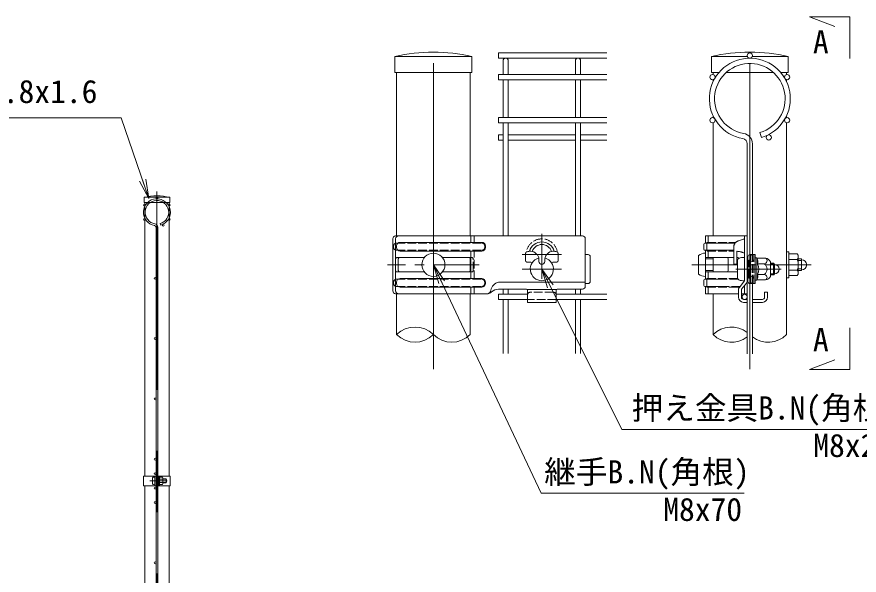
# Model space of a CAD drawing. Units: millimetres, scale not verified. Extents: x -4200 to 4200, y -2970 to 2970.
# Drawn here: x -594 to 1153, y 513 to 1671 of the extents above; entities that cross this region are included whole.
import ezdxf
from ezdxf.enums import TextEntityAlignment as Align

# ---------------------------------------------------------------- set-up
doc = ezdxf.new("R2010")
doc.units = ezdxf.units.MM
doc.header["$LTSCALE"] = 20
doc.linetypes.add('DASHED', pattern=[7.5, 6, -1.5])
doc.linetypes.add('USER1', pattern=[50.8, 31.75, -6.35, 6.35, -6.35])
for name, color, linetype, lineweight in [('0-3_D-STR1', 1, 'Continuous', 18), ('0-4_D-BMK', 2, 'USER1', 13), ('0-5_D-STR2', 7, 'Continuous', 9), ('0-6_D-STR-DIM', 7, 'Continuous', 9), ('0-7_0', 7, 'Continuous', 9), ('0-9_D-STR3', 3, 'Continuous', 13), ('0-A_D-STR-TXT', 7, 'Continuous', 9)]:
    doc.layers.add(name, color=color, linetype=linetype, lineweight=lineweight)
doc.styles.add('ＭＳ ゴシック', font='')
doc.styles.get('ＭＳ ゴシック').set_extended_font_data('MS Gothic')

# ---------------------------------------------------------------- blocks, each defined once
blk = doc.blocks.new('U30')
at = {"layer": '0-4_D-BMK'}
for p, q in [((0, 493.7), (0, -493.7)), ((1500, -195.8), (1500, 426)), ((1770.5, 140), (1229.5, 140)), ((632.7, 0), (-632.7, 0)), ((1770.5, -60), (1229.5, -60))]:
    blk.add_line(p, q, dxfattribs=at)
at = {"layer": '0-9_D-STR3'}
for p, q in [((-561.1, -360), (-561.1, 360)), ((2060, 400), (-522.4, 400)), ((-522.4, -360), (-522.4, 360)), ((517.5, 400), (517.5, 310)), ((2100, 360), (2100, -297.3)), ((-510.5, 260), (-510.5, 240)), ((-460.5, 310), (670.1, 310)), ((720, 260), (720, 240)), ((-460.5, 190), (670.1, 190)), ((517.5, -190), (517.5, 190)), ((1274, 58), (1274, 160)), ((1726, 58), (1726, 160)), ((2100, 140), (2139, 140)), ((-485.6, -80), (-485.6, 80)), ((-124.9, 100), (-465.6, 100)), ((490.1, 100), (124.9, 100)), ((510.1, -80), (510.1, 80)), ((1294, 38), (1330, 38)), ((1460, 46), (1460, 55.4)), ((1540, 46), (1540, 55.4)), ((1706, 38), (1670, 38)), ((2169, 110), (2169, -230)), ((-124.9, -100), (-465.6, -100)), ((490.1, -100), (124.9, -100)), ((-460.5, -190), (670.1, -190)), ((-510.5, -260), (-510.5, -240)), ((-460.5, -310), (670.1, -310)), ((517.5, -400), (517.5, -310)), ((720, -260), (720, -240)), ((900, -239.3), (2100, -239.3)), ((1290, -337.3), (900, -337.3)), ((1700, -340), (1300, -340)), ((1300, -416.4), (1300, -347.3)), ((1700, -416.4), (1700, -347.3)), ((1710, -337.3), (2060, -337.3)), ((2139, -260), (2100, -260)), ((752.3, -400), (-522.4, -400)), ((1300, -416.4), (1300, -520)), ((1700, -520), (1700, -416.4)), ((1700, -520), (1300, -520))]:
    blk.add_line(p, q, dxfattribs=at)
at = {"layer": '0-9_D-STR3', "linetype": 'DASHED'}
for p, q in [((563.5, 400), (563.5, 300)), ((-549.5, 240), (-549.5, 260)), ((-509.5, 300), (670.1, 300)), ((710, 260), (710, 240)), ((-509.5, 200), (670.1, 200)), ((563.5, -200), (563.5, 200)), ((-521.8, -80), (-521.8, 80)), ((-465.6, 100), (-501.8, 100)), ((529.5, 100), (517.5, 100)), ((549.5, -80), (549.5, 80)), ((-465.6, -100), (-501.8, -100)), ((529.5, -100), (517.5, -100)), ((-509.5, -200), (670.1, -200)), ((-549.5, -240), (-549.5, -260)), ((-509.5, -300), (670.1, -300)), ((563.5, -400), (563.5, -300)), ((710, -260), (710, -240)), ((1660, -380), (1340, -380)), ((1700, -480), (1300, -480))]:
    blk.add_line(p, q, dxfattribs=at)
at = {"layer": '0-9_D-STR3'}
for points in [[(517.5, 100), (490.1, 100), (487.8, 100)], [(517.5, -100), (490.1, -100), (487.8, -100)]]:
    blk.add_lwpolyline(points, dxfattribs=at)
blk.add_circle((0, 0), 160, dxfattribs=at)
for centre, radius, start, end in [((-521.1, 360), 40, 91.79677, 180), ((-482.4, 360), 40, 90, 180), ((2060, 360), 40, 0, 90), ((-460.5, 260), 50, 90, 180), ((-460.5, 240), 50, 180, 270), ((670, 260), 50, 0, 89.86152), ((670, 240), 50, 270.07078, 0), ((1500, 140), 176, 90, 164.83919), ((1500, 140), 140, 90, 161.88318), ((1500, 140), 176, 15.16081, 90), ((1500, 140), 140, 18.11682, 90), ((1264.9, 177.8), 20, 297.00649, 344.38101), ((1340.5, 66.5), 120, 94.96654, 117.99904), ((1340.5, 66.5), 120, 77.27818, 94.96654), ((1340.5, 66.5), 120, 354.69271, 77.27818), ((1659.5, 66.5), 120, 102.72182, 185.30729), ((1659.5, 66.5), 120, 85.03346, 102.72182), ((1659.5, 66.5), 120, 62.00096, 85.03346), ((1735.1, 177.8), 20, 195.61899, 242.99351), ((2139, 110), 30, 0, 90), ((-465.6, 80), 20, 90, 180), ((490.1, 80), 20, 0, 90), ((1294, 58), 20, 180, 270), ((1330, -32), 70, 58.7873, 90), ((1500, -60), 160, 105.48902, 74.51098), ((1500, 46), 40, 180, 270), ((1500, 46), 40, 270, 0), ((1670, -32), 70, 90, 121.2127), ((1706, 58), 20, 270, 0), ((-465.6, -80), 20, 180, 270), ((490.1, -80), 20, 270, 0), ((-460.5, -240), 50, 90, 180), ((670, -240), 50, 0, 89.92922), ((2139, -230), 30, 270, 0), ((-460.5, -260), 50, 180, 270), ((670, -260), 50, 270.13848, 0), ((934.3, -375), 140, 104.17855, 170.48977), ((900.1, -477.3), 140, 90.04538, 132.80129), ((1290, -347.3), 10, 0, 90), ((1710, -347.3), 10, 90, 180), ((2060, -297.3), 40, 270, 0), ((-521.1, -360), 40, 180, 268.20323), ((-482.4, -360), 40, 180, 270), ((737, -342), 60, 284.72219, 350.48981), ((737, -301.2), 100, 278.77064, 312.80129)]:
    blk.add_arc(centre, radius, start, end, dxfattribs=at)
at = {"layer": '0-9_D-STR3', "linetype": 'DASHED'}
for centre, radius, start, end in [((1500, 140), 218.2, 90, 171.45333), ((1500, 140), 218.2, 8.54667, 90), ((-509.5, 260), 40, 90, 180), ((-509.5, 240), 40, 180, 270), ((670, 260), 40, 0, 89.84517), ((670, 240), 40, 270.07913, 0), ((-501.8, 80), 20, 90, 180), ((529.5, 80), 20, 0, 90), ((-501.8, -80), 20, 180, 270), ((529.5, -80), 20, 270, 0), ((-509.5, -240), 40, 90, 180), ((670, -240), 40, 0, 89.92087), ((-509.5, -260), 40, 180, 270), ((670, -260), 40, 270.15483, 0), ((1340, -420), 40, 90, 180), ((1660, -420), 40, 0, 90)]:
    blk.add_arc(centre, radius, start, end, dxfattribs=at)
blk = doc.blocks.new('U33')
at = {"layer": '0-4_D-BMK'}
for p, q in [((1461.1, 0), (-233.1, 0)), ((1045.4, -60), (419.6, -60)), ((936, -60), (632.6, -60))]:
    blk.add_line(p, q, dxfattribs=at)
at = {"layer": '0-9_D-STR3'}
for p, q in [((0, 400), (0, 300)), ((578, 400), (0, 400)), ((538, 400), (538, -222.5)), ((578, 400), (578, -400)), ((-20, 214), (-20, 286)), ((-6, 300), (298.1, 300)), ((392, 244.2), (392, 6)), ((418, 310), (420.6, 310)), ((-96, 130), (-96, -130)), ((-6, 200), (298.1, 200)), ((0, 200), (0, 100)), ((0, 160), (0, -160)), ((618, 140), (690, 140)), ((690, -260), (690, 140)), ((1122, 180), (1122, -180)), ((1154, 180), (1122, 180)), ((1154, 150), (1154, -150)), ((1154, 150), (1270, 150)), ((294.7, 100), (0, 100)), ((106, 80.6), (0, 80.6)), ((314.7, -80), (314.7, 80)), ((418, 6), (432, 6)), ((441.2, 100), (432, 100)), ((432, 100), (432, 6)), ((448.1, 100), (441.2, 100)), ((442, -181.7), (442, 61.7)), ((518, 100), (538, 100)), ((538, -220), (538, 100)), ((588, -230), (588, 110)), ((622.2, -230), (622.2, 110)), ((690, 95), (706, 95)), ((712, 90), (711.8, 90.6)), ((712, 90), (712, 89)), ((712, 90), (814.7, 90)), ((812, 14.7), (717.9, 14.7)), ((814.7, 90), (832, 90)), ((898, 40), (898, -160)), ((898, 20), (942.4, 20)), ((898, 7.5), (952.2, 7.5)), ((942, -140), (942, 20)), ((953, 5), (953, -125)), ((1154, 75), (1270, 75)), ((1284, 115.6), (1284, -115.3)), ((1284, 80), (1330, 80)), ((1284, 58.4), (1330, 58.4)), ((1330, 80), (1330, -80)), ((106, -79.4), (0, -79.4)), ((294.7, -100), (0, -100)), ((0, -200), (0, -100)), ((442, -100), (418, -100)), ((1154, -75), (1270, -75)), ((1284, -58.4), (1330, -58.4)), ((1284, -80), (1330, -80)), ((-20, -214), (-20, -286)), ((-6, -200), (298.1, -200)), ((418, -190), (443.8, -190)), ((518, -220), (538, -220)), ((690, -215), (706, -215)), ((712, -210), (711.8, -210.6)), ((712, -210), (712, -209)), ((712, -210), (814.7, -210)), ((812, -134.7), (718, -134.7)), ((814.7, -210), (832, -210)), ((898, -127.5), (952.2, -127.5)), ((898, -140), (942.4, -140)), ((1154, -150), (1270, -150)), ((-6, -300), (298.1, -300)), ((0, -400), (0, -300)), ((418, -310), (470.8, -310)), ((538, -290), (538, -400)), ((618, -260), (690, -260)), ((458, -400), (0, -400)), ((458, -450), (458, -400)), ((578, -400), (498, -400)), ((498, -400), (498, -450)), ((818, -380), (858, -380)), ((818, -450), (818, -380)), ((858, -450), (858, -380)), ((528, -480), (578, -480)), ((528, -520), (578, -520)), ((650, -480), (788, -480)), ((650, -520), (788, -520))]:
    blk.add_line(p, q, dxfattribs=at)
at = {"layer": '0-9_D-STR3', "linetype": 'DASHED'}
for p, q in [((40, 310), (40, 400)), ((453.1, 329.4), (531.2, 355.9)), ((20, 305), (20, 300)), ((20, 300), (20, 200)), ((411.4, 300), (295.1, 300)), ((20, 195), (20, 200)), ((25, 190), (392, 190)), ((40, 100), (40, 190)), ((392, 200), (295.1, 200)), ((432, 186), (432, 100)), ((628, -260), (628, 140)), ((650, -260), (650, 140)), ((668, -260), (668, 140)), ((392, 100), (294.7, 100)), ((392, 6), (418, 6)), ((598, 63.2), (620.7, 69.5)), ((598, -183.2), (598, 63.2)), ((598, 30), (644.5, 42.9)), ((40, -100), (40, -190)), ((418, -100), (294.7, -100)), ((20, -195), (20, -200)), ((20, -300), (20, -200)), ((452.6, -200), (295.1, -200)), ((535.8, -228.7), (469, -312.3)), ((598, -150), (644.5, -162.9)), ((598, -183.2), (620.7, -189.5)), ((20, -305), (20, -300)), ((40, -310), (40, -400)), ((478.8, -300), (295.1, -300)), ((458, -400), (458, -343.5)), ((498, -343.5), (498, -400)), ((567, -253.7), (500.2, -337.3))]:
    blk.add_line(p, q, dxfattribs=at)
for points in [[(25, 310), (407.7, 310), (418, 310)], [(25, -190), (407.7, -190), (418, -190)], [(25, -310), (407.7, -310), (418, -310)]]:
    blk.add_lwpolyline(points, dxfattribs=at)
at = {"layer": '0-9_D-STR3'}
for points in [[(1154, 180), (1154, -180), (1122, -180)], [(712, -209), (712, -134.7), (712, 90)]]:
    blk.add_lwpolyline(points, dxfattribs=at)
at = {"layer": '0-9_D-STR3', "linetype": 'DASHED'}
for centre, radius, start, end in [((528, 365.4), 10, 288.75865, 0), ((25, 305), 5, 90, 180), ((482, 244.2), 90, 108.75865, 180), ((25, 195), 5, 180, 270), ((429.3, -54), 240, 63.05987, 89.34724), ((618, 79.1), 10, 285.49116, 0), ((636, 73.7), 32, 285.49116, 0), ((25, -195), 5, 90, 180), ((618, -199.1), 10, 0, 74.50884), ((636, -193.7), 32, 0, 74.50884), ((25, -305), 5, 180, 270), ((508, -343.5), 50, 141.34019, 180)]:
    blk.add_arc(centre, radius, start, end, dxfattribs=at)
at = {"layer": '0-9_D-STR3'}
for centre, radius, start, end in [((-6, 286), 14, 90, 180), ((-1.7, -3.1), 163.1, 89.39572, 125.31233), ((-6, 214), 14, 180, 270), ((618, 110), 30, 90, 180), ((652.2, 110), 30, 90, 180), ((1227.1, 112.5), 57, 318.83491, 41.16509), ((294.7, 80), 20, 0, 90), ((441.1, 80), 20, 89.84173, 90), ((441.1, 80), 20, 16.10748, 89.84173), ((462, 61.7), 20, 132.00062, 180), ((448.1, 80), 20, 26.45653, 89.84174), ((510.4, 8), 92.3, 85.28232, 132.00062), ((706, 89), 6, 15, 90), ((644.7, 46.8), 80, 336.43051, 32.6931), ((576.4, -60.1), 160, 332.21994, 27.84722), ((811.8, 55.1), 40.4, 270.25178, 60.03679), ((761.7, -60), 90, 303.95198, 56.04802), ((823.3, 10), 80.5, 21.89022, 83.83229), ((942.4, 12), 8, 19.07193, 90), ((742, -57.3), 220, 16.44261, 19.07194), ((953, -60), 65, 270, 90), ((1076.1, 0), 207.9, 338.85295, 21.14705), ((1330, 0), 70, 270, 90), ((294.7, -80), 20, 270, 0), ((441.1, -80), 20, 270, 270.15827), ((441.1, -80), 20, 270.15827, 272.5668), ((1227.1, -112.5), 57, 318.86505, 41.13495), ((-1.7, 3.1), 163.1, 234.68767, 270.60428), ((-6, -214), 14, 90, 180), ((462, -181.7), 20, 180, 227.99938), ((510.4, -128), 92.3, 227.99938, 274.71768), ((528, -222.5), 10, 321.34019, 0), ((528, -222.5), 50, 321.34019, 0), ((618, -230), 30, 180, 270), ((652.2, -230), 30, 180, 270), ((706, -209), 6, 270, 345), ((644.7, -166.7), 80, 327.23796, 23.61911), ((811.7, -175.1), 40.4, 300.11903, 89.61333), ((823.3, -130), 80.5, 276.16771, 338.10978), ((942.4, -132), 8, 270, 340.92807), ((742, -62.7), 220, 340.92806, 343.55739), ((-6, -286), 14, 180, 270), ((508, -343.5), 10, 141.34019, 180), ((528, -450), 70, 180, 270), ((528, -450), 30, 180, 270), ((788, -450), 30, 270, 0), ((788, -450), 70, 270, 0)]:
    blk.add_arc(centre, radius, start, end, dxfattribs=at)
blk = doc.blocks.new('_Open')
at = {"layer": '0-7_0'}
blk.add_line((-20, 3.33), (0, 0), dxfattribs=at)
blk.add_lwpolyline([(-20, -3.33), (0, 0), (-20, 0)], dxfattribs=at)

msp = doc.modelspace()

# ---------------------------------------------------------------- linework, layer by layer
at = {"layer": '0-3_D-STR1'}
for p, q in [((349.81, 1589.13), (190.21, 1589.13)), ((190.21, 1589.13), (190.21, 1556.13)), ((349.81, 1556.13), (349.81, 1589.13)), ((921.34, 1589.13), (846.63, 1589.13)), ((846.63, 1589.13), (846.63, 1556.13)), ((1006.23, 1589.13), (931.52, 1589.13)), ((1006.23, 1556.13), (1006.23, 1589.13)), ((349.81, 1556.13), (190.21, 1556.13)), ((193.81, 1556.13), (193.81, 1217.13)), ((346.21, 1217.13), (346.21, 1556.13)), ((862.6, 1556.13), (846.63, 1556.13)), ((850.23, 1556.13), (850.23, 1551.49)), ((975.19, 1556.13), (877.68, 1556.13)), ((1006.23, 1556.13), (990.27, 1556.13)), ((1002.63, 1551.49), (1002.63, 1556.13)), ((850.23, 1540.97), (850.23, 1536.88)), ((1002.63, 1536.88), (1002.63, 1540.97)), ((850.23, 1466.18), (850.23, 1462.09)), ((850.23, 1451.57), (850.23, 1217.13)), ((1002.63, 1462.09), (1002.63, 1466.18)), ((1002.63, 1012.23), (1002.63, 1451.57)), ((-276.87, 1296.98), (-330.07, 1296.98)), ((-330.07, 1296.98), (-330.07, 1285.98)), ((-276.87, 1285.98), (-276.87, 1296.98)), ((-276.87, 1285.98), (-330.07, 1285.98)), ((-328.87, 1285.98), (-328.87, 718.98)), ((-278.07, 718.98), (-278.07, 1285.98)), ((850.23, 1172.13), (850.23, 1142.13)), ((193.81, 1097.13), (193.81, 1012.23)), ((346.21, 1012.23), (346.21, 1097.13)), ((850.23, 1097.13), (850.23, 1012.23)), ((-328.87, 698.98), (-328.87, -106.02)), ((-278.07, -106.02), (-278.07, 698.98))]:
    msp.add_line(p, q, dxfattribs=at)
for centre, radius in [((270.01, 1239.85), 358.28), ((926.43, 1239.85), 358.28), ((-303.47, 1180.55), 119.43)]:
    msp.add_arc(centre, radius, 77.13052, 102.86948, dxfattribs=at)
at = {"layer": '0-4_D-BMK'}
for p, q in [((270.01, 940.54), (270.01, 1625.13)), ((926.43, 940.54), (926.43, 1625.13)), ((-303.47, -118.02), (-303.47, 1308.98)), ((-317.89, 708.98), (-282.15, 708.98))]:
    msp.add_line(p, q, dxfattribs=at)
at = {"layer": '0-5_D-STR2'}
for p, q in [((630.01, 1596.32), (405.01, 1596.32)), ((405.01, 1585.52), (405.01, 1596.32)), ((630.01, 1585.52), (405.01, 1585.52)), ((414.61, 1551.62), (414.61, 1580.12)), ((425.41, 1551.62), (425.41, 1580.12)), ((564.61, 1551.62), (564.61, 1580.12)), ((575.41, 1551.62), (575.41, 1580.12)), ((630.01, 1551.62), (405.01, 1551.62)), ((405.01, 1540.82), (405.01, 1551.62)), ((630.01, 1540.82), (405.01, 1540.82)), ((414.61, 1462.22), (414.61, 1540.82)), ((425.41, 1462.22), (425.41, 1540.82)), ((564.61, 1462.22), (564.61, 1540.82)), ((575.41, 1462.22), (575.41, 1540.82)), ((630.01, 1462.22), (405.01, 1462.22)), ((405.01, 1451.42), (405.01, 1462.22)), ((630.01, 1451.42), (405.01, 1451.42)), ((414.61, 1217.13), (414.61, 1451.42)), ((425.41, 1217.13), (425.41, 1451.42)), ((564.61, 1217.13), (564.61, 1451.42)), ((575.41, 1217.13), (575.41, 1451.42)), ((414.61, 1426.65), (405.01, 1426.65)), ((405.01, 1415.85), (405.01, 1426.65)), ((414.61, 1415.85), (405.01, 1415.85)), ((564.61, 1426.65), (425.41, 1426.65)), ((564.61, 1415.85), (425.41, 1415.85)), ((630.01, 1426.65), (575.41, 1426.65)), ((630.01, 1415.85), (575.41, 1415.85)), ((947.35, 1431.37), (950.44, 1421.02)), ((921.03, 972.62), (921.03, 1408.11)), ((931.83, 1178.13), (931.83, 1408.11)), ((-296.5, 1242.6), (-295.47, 1239.15)), ((-305.27, 708.98), (-305.27, 1234.84)), ((-301.67, 708.98), (-301.67, 1234.84)), ((414.61, 1095.93), (414.61, 1106.54)), ((425.41, 1095.93), (425.41, 1106.54)), ((564.61, 1095.93), (564.61, 1106.54)), ((575.41, 1095.93), (575.41, 1106.54)), ((931.83, 972.62), (931.83, 1118.13)), ((414.61, 972.84), (414.61, 1085.13)), ((425.41, 972.84), (425.41, 1085.13)), ((564.61, 972.84), (564.61, 1085.13)), ((575.41, 972.84), (575.41, 1085.13)), ((-305.27, 708.98), (-305.27, 183.11)), ((-301.67, 708.98), (-301.67, 183.11))]:
    msp.add_line(p, q, dxfattribs=at)
for centre, radius in [((926.43, 1590.92), 5.4), ((849.01, 1546.22), 5.4), ((1003.86, 1546.22), 5.4), ((849.01, 1456.82), 5.4), ((1003.86, 1456.82), 5.4), ((965.79, 1421.25), 5.4), ((-303.47, 1295.78), 1.8), ((-329.28, 1280.88), 1.8), ((-277.66, 1280.88), 1.8), ((-329.28, 1251.08), 1.8), ((-290.35, 1239.22), 1.8), ((-277.66, 1251.08), 1.8), ((-307.07, 1128.98), 1.8), ((915.63, 1090.53), 5.4), ((-307.07, 1003.98), 1.8), ((-307.07, 878.98), 1.8), ((-307.07, 753.98), 1.8), ((-307.07, 723.98), 1.8), ((-307.07, 693.98), 1.8), ((-307.07, 663.98), 1.8), ((-307.07, 538.98), 1.8)]:
    msp.add_circle(centre, radius, dxfattribs=at)
for centre, radius, start, end in [((420.01, 1580.12), 5.4, 0, 180), ((570.01, 1580.12), 5.4, 0, 180), ((926.43, 1501.52), 84, 286.60421, 260.16066), ((926.43, 1501.52), 73.2, 286.60421, 260.16066), ((910.23, 1408.11), 10.8, 0, 80.16066), ((910.23, 1408.11), 21.6, 0, 80.16066), ((-303.47, 1265.98), 28, 286.60421, 260.16066), ((-303.47, 1265.98), 24.4, 286.60421, 260.16066), ((-308.87, 1234.84), 7.2, 0, 80.16066), ((-308.87, 1234.84), 3.6, 0, 80.16066)]:
    msp.add_arc(centre, radius, start, end, dxfattribs=at)
at = {"layer": '0-6_D-STR-DIM'}
for p, q in [((405.01, 1095.93), (405.01, 1085.13)), ((465.01, 1095.93), (405.01, 1095.93)), ((465.01, 1085.13), (405.01, 1085.13)), ((630.01, 1095.93), (525.01, 1095.93)), ((630.01, 1085.13), (525.01, 1085.13))]:
    msp.add_line(p, q, dxfattribs=at)
for centre, start, end in [((231.91, 973.89), 45.18146, 134.81854), ((888.33, 973.89), 52.7739, 134.81854), ((231.91, 1050.57), 225.18146, 314.81854), ((308.11, 1050.57), 225.18146, 314.81854), ((888.33, 1050.57), 225.18146, 307.2261), ((964.53, 1050.57), 232.7739, 314.81854)]:
    msp.add_arc(centre, 54.05, start, end, dxfattribs=at)
at = {"layer": '0-9_D-STR3'}
for p, q in [((-331.17, 718.98), (-305.27, 718.98)), ((-331.17, 718.98), (-331.17, 698.98)), ((-307.57, 698.98), (-307.57, 718.98)), ((-307.57, 716.98), (-307.57, 700.98)), ((-305.27, 698.98), (-305.27, 718.98)), ((-301.67, 698.98), (-301.67, 718.98)), ((-301.67, 718.98), (-275.77, 718.98)), ((-299.37, 698.98), (-299.37, 718.98)), ((-299.37, 717.98), (-299.37, 699.98)), ((-297.77, 717.98), (-299.37, 717.98)), ((-297.77, 716.48), (-297.77, 701.48)), ((-297.77, 716.48), (-291.97, 716.48)), ((-275.77, 718.98), (-275.77, 698.98)), ((-331.17, 698.98), (-305.27, 698.98)), ((-312.37, 715.48), (-312.37, 702.48)), ((-305.27, 712.98), (-301.67, 712.98)), ((-305.27, 712.3), (-301.67, 712.3)), ((-305.27, 705.66), (-301.67, 705.66)), ((-305.27, 704.98), (-301.67, 704.98)), ((-301.67, 698.98), (-275.77, 698.98)), ((-297.77, 712.73), (-291.97, 712.73)), ((-297.77, 705.23), (-291.97, 705.23)), ((-297.77, 701.48), (-291.97, 701.48)), ((-291.27, 714.76), (-291.27, 703.21)), ((-291.27, 712.98), (-284.57, 712.98)), ((-291.27, 712.3), (-284.25, 712.3)), ((-291.27, 705.66), (-284.25, 705.66)), ((-291.27, 704.98), (-284.57, 704.98)), ((-284.57, 712.98), (-284.57, 704.98))]:
    msp.add_line(p, q, dxfattribs=at)
msp.add_lwpolyline([(-297.77, 717.98), (-297.77, 699.98), (-299.37, 699.98)], dxfattribs=at)
for centre, radius, start, end in [((-294.12, 714.6), 2.85, 318.83491, 41.16509), ((-301.67, 708.98), 10.39, 338.85295, 21.14705), ((-294.12, 703.35), 2.85, 318.86505, 41.13495), ((-292.07, 708.98), 8.5, 331.92751, 28.07249)]:
    msp.add_arc(centre, radius, start, end, dxfattribs=at)
for centre, start_param, end_param in [((-307.57, 715.48), 1.5707963, 3.1415927), ((-307.57, 702.48), 3.1415927, 4.712389)]:
    msp.add_ellipse(centre, major_axis=(4.8, 0), ratio=0.3125, start_param=start_param, end_param=end_param, dxfattribs=at)
at = {"layer": '0-A_D-STR-TXT'}
for p, q in [((1050.47, 1671.28), (1102.87, 1651.47)), ((1050.47, 940.25), (1102.87, 960.06))]:
    msp.add_line(p, q, dxfattribs=at)
for points in [[(1050.47, 1671.28), (1134.02, 1671.28), (1134.02, 1584.97)], [(-912.13, 1462.1), (-377.45, 1462.1), (-320.73, 1296.56)], [(914.83, 683.13), (493.77, 683.13), (270.87, 1155.32)], [(1226.05, 815.77), (660.64, 815.77), (495.9, 1146.34)], [(1050.47, 940.25), (1134.02, 940.25), (1134.02, 1026.57)]]:
    msp.add_lwpolyline(points, dxfattribs=at)

# ---------------------------------------------------------------- block references
at = {"layer": '0-6_D-STR-DIM', "xscale": 0.15, "yscale": 0.15}
for name, p in [('U30', (270.01, 1157.13)), ('U33', (834.33, 1157.13))]:
    msp.add_blockref(name, p, dxfattribs=at)
at = {"layer": '0-A_D-STR-TXT', "xscale": 2, "yscale": 2}
for p, rotation in [((-320.08, 1294.67), 288.91219), ((270.01, 1157.13), 115.27053), ((495.01, 1148.13), 116.48843)]:
    msp.add_blockref('_Open', p, dxfattribs=dict(at, rotation=rotation))

# ---------------------------------------------------------------- texts
at = {"layer": '0-A_D-STR-TXT', "style": 'ＭＳ ゴシック'}
for s, p in [('A', (1057.34, 1580.9)), ('主柱 φ50.8x1.6', (-902.2, 1478.12)), ('A', (1057.34, 963.3)), ('押え金具B.N(角根)', (681.22, 821.78)), ('M8x24', (1058.07, 744.04)), ('継手B.N(角根)', (499.95, 689.14)), ('M8x70', (746.84, 611.41))]:
    msp.add_text(s, height=48.09, dxfattribs=at).set_placement(p, align=Align.BOTTOM_LEFT)

doc.saveas('drawing.dxf')
